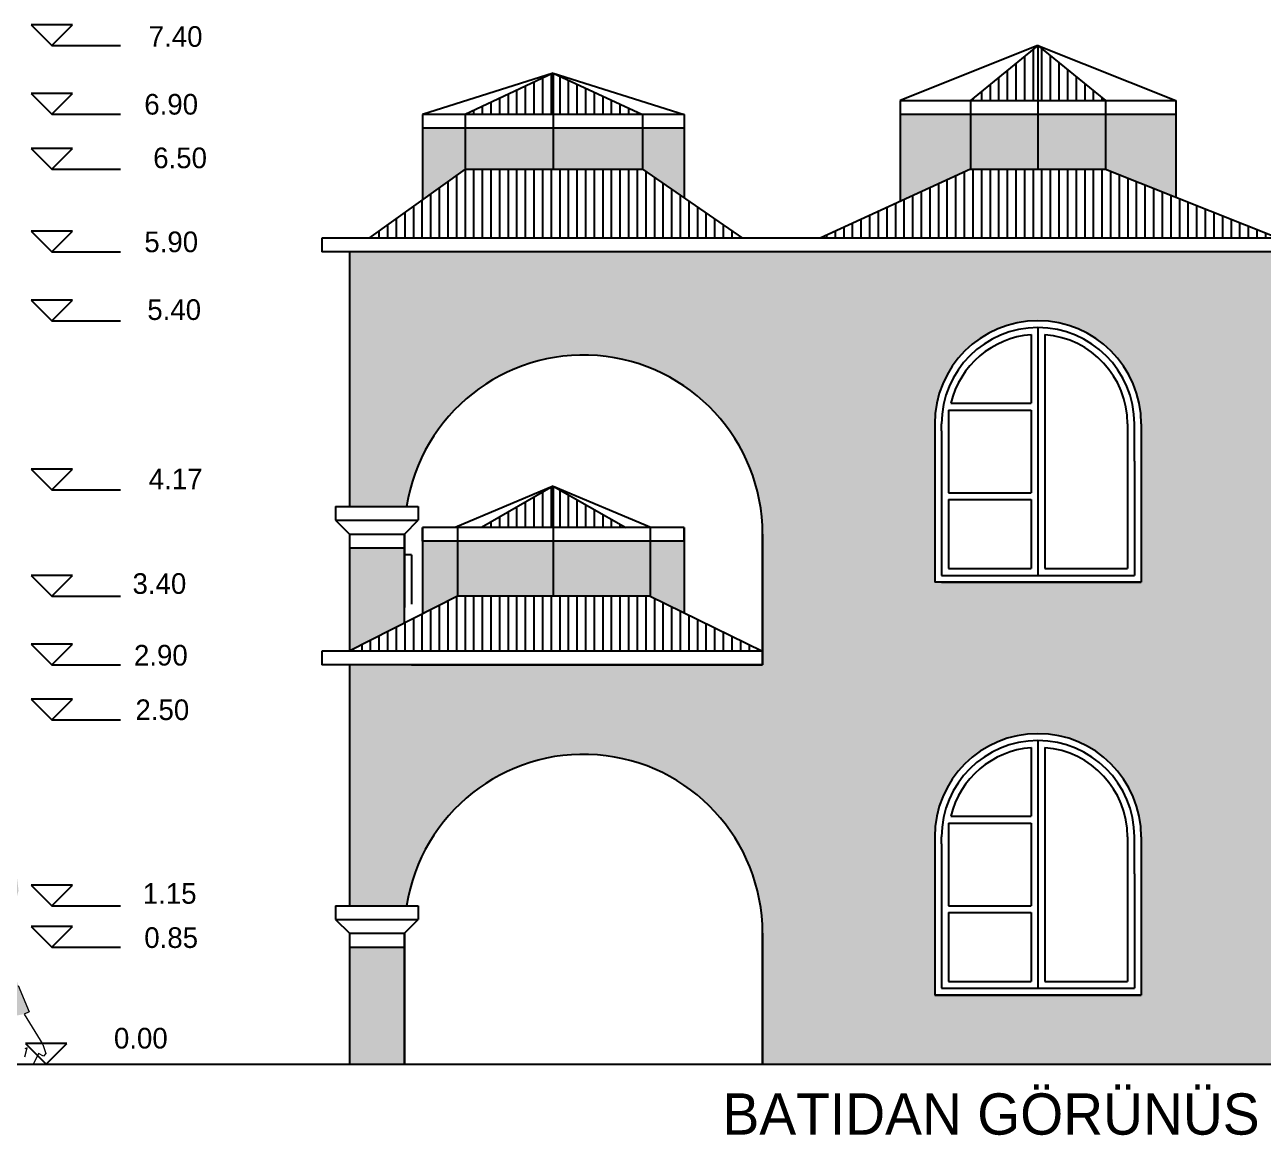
# Model space of a CAD drawing. Extents: x 9483 to 67306, y -5730 to 5191.
# Drawn here: x 24530 to 25429, y -1948 to -1141 of the extents above; entities that cross this region are included whole.
import ezdxf

# ---------------------------------------------------------------- set-up
doc = ezdxf.new("R2010")
doc.units = 0
doc.header["$MEASUREMENT"] = 0
doc.layers.get('0').update_dxf_attribs({"linetype": 'CONTINUOUS'})
for name, color, linetype in [('duvar', 3, 'CONTINUOUS'), ('Elevation_Vehicles', 7, 'CONTINUOUS'), ('kolon', 1, 'CONTINUOUS'), ('Layer1', 4, 'CONTINUOUS'), ('yazı', 6, 'CONTINUOUS'), ('ölçü', 5, 'CONTINUOUS')]:
    doc.layers.add(name, color=color, linetype=linetype)
pattern_1 = [(90, (-1743.7444, -2605.429), (-6.25, 4e-16), [])]

msp = doc.modelspace()

# ---------------------------------------------------------------- hatches: boundary and pattern name
at = {"layer": 'Elevation_Vehicles'}
h = msp.add_hatch(color=256, dxfattribs=at)
h.dxf.hatch_style = 1
h.set_gradient(color1=(204, 102, 0), color2=(250, 125, 0), one_color=1, tint=0.49, name='CYLINDER')
h.paths.add_polyline_path([(24523.02576, -1789.99756), (24522.57668, -1781.3154), (24525.57053, -1770.08845), (24523.32514, -1751.67627), (24518.0859, -1734.61132), (24513.59513, -1727.72546), (24512.24789, -1726.37823), (24513.59513, -1725.33038), (24510.45158, -1720.8396), (24508.80496, -1721.73776), (24499.67372, -1725.18069), (24496.82956, -1726.977), (24489.64432, -1754.22104), (24489.19524, -1765.1486), (24489.04555, -1784.75832), (24486.80016, -1801.07481), (24485.15354, -1805.4159), (24476.77076, -1832.80963), (24466.14259, -1858.70644), (24473.32783, -1861.40091), (24487.09954, -1866.34076), (24488.89586, -1861.25122), (24494.88356, -1859.90398), (24500.1228, -1866.49046), (24512.99636, -1863.19722), (24529.61223, -1859.90398), (24533.35454, -1858.25737), (24525.27115, -1839.24641), (24522.42699, -1828.76793)])
at = {"layer": 'kolon'}
h = msp.add_hatch(dxfattribs=at)
h.set_pattern_fill('LINE', color=256, scale=50, angle=90, style=0)
h.set_pattern_definition(pattern_1)
h.paths.add_polyline_path([(25440.67673, -1296.19088), (25314.86517, -1246.19088), (25216.81292, -1246.19088), (25107.66802, -1296.19088)])
h.paths.add_polyline_path([(25051.31347, -1296.19088), (24978.68559, -1246.19088), (24849.96145, -1246.19088), (24779.85944, -1296.19088)])
h.paths.add_polyline_path([(24978.68559, -1206.31858), (24913.86536, -1176.36704), (24913.86536, -1206.31858)])
h.paths.add_polyline_path([(24849.96145, -1206.31858), (24913.86536, -1206.31858), (24913.86536, -1176.36704)])
h.paths.add_polyline_path([(25265.83904, -1196.19088), (25265.83904, -1156.19088), (25216.81292, -1196.19088)])
h.paths.add_polyline_path([(25265.83904, -1156.19088), (25265.83904, -1196.19088), (25314.86517, -1196.19088)])
h = msp.add_hatch(color=1, dxfattribs=at)
h.dxf.hatch_style = 1
h.set_gradient(color1=(255, 223, 127), color2=(255, 240, 194), one_color=1, tint=0.88, name='CYLINDER')
h.paths.add_polyline_path([(24849.96145, -1216.31858), (24818.86536, -1216.31858), (24818.86536, -1268.37005), (24849.96145, -1246.19088)])
h.paths.add_polyline_path([(25008.86536, -1216.31858), (24978.68559, -1216.31858), (24978.68559, -1246.19088), (25008.86536, -1266.96787)])
h.paths.add_polyline_path([(25216.81292, -1206.19088), (25165.83904, -1206.19088), (25165.83904, -1269.54235), (25216.81292, -1246.19088)])
h.paths.add_polyline_path([(25365.83904, -1206.19088), (25314.86517, -1206.19088), (25314.86517, -1246.19088), (25365.83904, -1266.4489)])
h = msp.add_hatch(color=1, dxfattribs=at)
h.dxf.hatch_style = 1
h.set_gradient(color1=(255, 223, 127), color2=(255, 205, 56), one_color=1, tint=0.61, name='CYLINDER')
h.paths.add_polyline_path([(24913.86536, -1216.31858), (24849.96145, -1216.31858), (24849.96145, -1246.19088), (24913.86536, -1246.19088)])
h.paths.add_polyline_path([(24978.68559, -1216.31858), (24913.86536, -1216.31858), (24913.86536, -1246.19088), (24978.68559, -1246.19088)])
h.paths.add_polyline_path([(25265.83904, -1206.19088), (25216.81292, -1206.19088), (25216.81292, -1246.19088), (25265.83904, -1246.19088)])
h.paths.add_polyline_path([(25314.86517, -1206.19088), (25265.83904, -1206.19088), (25265.83904, -1246.19088), (25314.86517, -1246.19088)])
h = msp.add_hatch(color=1, dxfattribs=at)
h.dxf.hatch_style = 1
h.set_gradient(color1=(255, 191, 0), color2=(255, 209, 71), one_color=1, tint=0.64, name='CYLINDER')
h.paths.add_polyline_path([(25465.83904, -1306.19088), (24765.83904, -1306.19088), (24765.83904, -1491.19088), (24807.38672, -1491.19088, -0.92560594), (25065.83904, -1511.19088), (25065.83904, -1596.19088), (25065.83904, -1606.19088), (24765.83904, -1606.19088), (24765.83904, -1781.19088), (24807.38672, -1781.19088, -0.92560594), (25065.83904, -1801.19088), (25065.83904, -1896.19088), (25465.83904, -1896.19088)])
h.paths.add_polyline_path([(25265.83904, -1356.19088, -0.414213562), (25340.83904, -1431.19088), (25340.83904, -1546.19088), (25195.83904, -1546.19088), (25190.83904, -1546.19088), (25190.83904, -1431.19088, -0.414213562)], flags=16)
h.paths.add_polyline_path([(25265.83904, -1361.19088, -0.414213562), (25335.83904, -1431.19088), (25335.83904, -1458.1167), (25335.83904, -1541.19088), (25195.83904, -1541.19088), (25195.83904, -1436.19088), (25195.83904, -1431.19088, -0.414213562)], flags=0)
h.paths.add_polyline_path([(25260.83904, -1366.38347), (25260.83904, -1416.19088), (25202.59349, -1416.19088, -0.326106375)], flags=0)
h.paths.add_polyline_path([(25200.83904, -1421.19088), (25260.83904, -1421.19088), (25260.83904, -1481.19088), (25200.83904, -1481.19088)], flags=0)
h.paths.add_polyline_path([(25270.83904, -1366.38347, -0.391836695), (25330.83904, -1431.19088), (25330.83904, -1536.19088), (25270.83904, -1536.19088)], flags=0)
h.paths.add_polyline_path([(25200.83904, -1486.19088), (25260.83904, -1486.19088), (25260.83904, -1536.19088), (25200.83904, -1536.19088)], flags=0)
h.paths.add_polyline_path([(25265.83904, -1656.19088, -0.414213562), (25340.83904, -1731.19088), (25340.83904, -1846.19088), (25190.83904, -1846.19088), (25190.83904, -1731.19088, -0.414213562)], flags=16)
h.paths.add_polyline_path([(25265.83904, -1661.19088, -0.414213562), (25335.83904, -1731.19088), (25335.83904, -1758.1167), (25335.83904, -1841.19088), (25195.83904, -1841.19088), (25195.83904, -1736.19088), (25195.83904, -1731.19088, -0.414213562)], flags=0)
h.paths.add_polyline_path([(25260.83904, -1666.38347), (25260.83904, -1716.19088), (25202.59349, -1716.19088, -0.326106375)], flags=0)
h.paths.add_polyline_path([(25330.83904, -1731.19088), (25330.83904, -1836.19088), (25270.83904, -1836.19088), (25270.83904, -1666.38347, -0.391836695)], flags=0)
h.paths.add_polyline_path([(25200.83904, -1721.19088), (25260.83904, -1721.19088), (25260.83904, -1781.19088), (25200.83904, -1781.19088)], flags=0)
h.paths.add_polyline_path([(25200.83904, -1786.19088), (25260.83904, -1786.19088), (25260.83904, -1836.19088), (25200.83904, -1836.19088)], flags=0)
h.paths.add_polyline_path([(24805.83904, -1811.19088), (24765.83904, -1811.19088), (24765.83904, -1896.19088), (24805.83904, -1896.19088)], flags=17)
h.paths.add_polyline_path([(24805.83904, -1521.19088), (24765.83904, -1521.19088), (24765.83904, -1596.04643), (24805.83904, -1575.75753)], flags=17)
h = msp.add_hatch(dxfattribs=at)
h.set_pattern_fill('LINE', color=256, scale=50, angle=90, style=0)
h.set_pattern_definition(pattern_1)
h.paths.add_polyline_path([(24984.15967, -1556.19088), (24844.41511, -1556.19088), (24765.55426, -1596.19088), (25065.83904, -1596.19088)])
h.paths.add_polyline_path([(24913.86536, -1476.31858), (24913.86536, -1506.31858), (24966.58609, -1506.31858)])
h.paths.add_polyline_path([(24913.86536, -1476.31858), (24861.77767, -1506.31858), (24913.86536, -1506.31858)])
h = msp.add_hatch(color=1, dxfattribs=at)
h.dxf.hatch_style = 1
h.set_gradient(color1=(255, 223, 127), color2=(255, 246, 219), one_color=1, tint=0.93, name='CYLINDER')
h.paths.add_polyline_path([(24844.41511, -1516.31858), (24818.86536, -1516.31858), (24818.86536, -1566.64914), (24818.86536, -1569.15029), (24844.41511, -1556.19088)])
h.paths.add_polyline_path([(25008.86536, -1516.31858), (24984.15967, -1516.31858), (24984.15967, -1556.19088), (25008.86536, -1568.28974)])
h = msp.add_hatch(color=1, dxfattribs=at)
h.dxf.hatch_style = 1
h.set_gradient(color1=(255, 223, 127), color2=(255, 205, 56), one_color=1, tint=0.61, name='CYLINDER')
h.paths.add_polyline_path([(24913.86536, -1516.31858), (24844.41511, -1516.31858), (24844.41511, -1556.19088), (24913.86536, -1556.19088)])
h.paths.add_polyline_path([(24984.15967, -1516.31858), (24913.86536, -1516.31858), (24913.86536, -1556.19088), (24984.15967, -1556.19088)])

# ---------------------------------------------------------------- linework, layer by layer
msp.add_line((24810.83904, -1896.19088), (25080.83904, -1896.19088))
at = {"color": 7, "lineweight": 0}
for points in [[(24525.27115, -1839.24641), (24533.35454, -1858.25737), (24529.61223, -1859.90398), (24543.23425, -1881.90879), (24545.47964, -1888.64495), (24543.68333, -1890.44127), (24539.94102, -1888.49526), (24536.49809, -1896.12958), (24520.48098, -1896.27927)], [(24525.27115, -1839.24641), (24533.35454, -1858.25737), (24529.61223, -1859.90398), (24543.23425, -1881.90879), (24545.47964, -1888.64495), (24543.68333, -1890.44127), (24539.94102, -1888.49526), (24536.49809, -1896.12958), (24520.48098, -1896.27927)], [(24530.06131, -1891.04004), (24531.85762, -1884.30387), (24530.06131, -1885.20203)], [(24530.06131, -1891.04004), (24531.85762, -1884.30387), (24530.06131, -1885.20203)]]:
    msp.add_lwpolyline(points, dxfattribs=at)
at = {"layer": 'duvar'}
for p, q in [((25265.83904, -1156.19088), (25265.83904, -1246.19088)), ((24913.86536, -1176.36704), (24913.86536, -1246.19088)), ((25165.83904, -1196.19088), (25165.83904, -1269.54235)), ((25216.81292, -1196.19088), (25216.81292, -1246.19088)), ((25314.86517, -1196.19088), (25314.86517, -1246.19088)), ((25365.83904, -1196.19088), (25365.83904, -1266.4489)), ((24818.86536, -1206.31858), (24818.86536, -1268.37005)), ((24849.96145, -1206.31858), (24849.96145, -1246.19088)), ((24978.68559, -1206.31858), (24978.68559, -1246.19088)), ((25008.86536, -1206.31858), (25008.86536, -1266.96787)), ((25165.83904, -1206.19088), (25365.83904, -1206.19088)), ((25008.86536, -1216.31858), (24818.86536, -1216.31858)), ((24745.83904, -1296.19088), (24745.83904, -1306.19088)), ((25485.83904, -1306.19088), (24745.83904, -1306.19088)), ((24765.83904, -1306.19088), (24765.83904, -1491.19088)), ((24765.83904, -1316.19088), (24765.83904, -1491.19088)), ((24913.86536, -1476.31858), (24913.86536, -1556.19088)), ((24755.83904, -1491.19088), (24755.83904, -1501.19088)), ((24755.83904, -1491.19088), (24815.83904, -1491.19088)), ((24755.83904, -1491.19088), (24755.83904, -1501.19088)), ((24755.83904, -1491.19088), (24815.83904, -1491.19088)), ((24755.83904, -1491.19088), (24815.83904, -1491.19088)), ((24755.83904, -1491.19088), (24755.83904, -1501.19088)), ((24815.83904, -1491.19088), (24815.83904, -1501.19088)), ((24815.83904, -1491.19088), (24815.83904, -1501.19088)), ((24815.83904, -1491.19088), (24815.83904, -1501.19088)), ((24755.83904, -1501.19088), (24765.83904, -1511.19088)), ((24755.83904, -1501.19088), (24815.83904, -1501.19088)), ((24755.83904, -1501.19088), (24765.83904, -1511.19088)), ((24755.83904, -1501.19088), (24815.83904, -1501.19088)), ((24755.83904, -1501.19088), (24815.83904, -1501.19088)), ((24755.83904, -1501.19088), (24765.83904, -1511.19088)), ((24765.83904, -1501.19088), (24765.83904, -1501.60561)), ((24805.83904, -1511.19088), (24815.83904, -1501.19088)), ((24805.83904, -1511.19088), (24815.83904, -1501.19088)), ((24805.83904, -1511.19088), (24815.83904, -1501.19088)), ((24818.86536, -1506.31858), (24818.86536, -1569.15029)), ((24818.86536, -1516.31858), (24818.86536, -1506.31858)), ((24844.41511, -1506.31858), (24844.41511, -1556.19088)), ((24984.15967, -1506.31858), (24984.15967, -1556.19088)), ((25008.86536, -1506.31858), (25008.86536, -1568.28974)), ((25008.86536, -1516.31858), (25008.86536, -1506.31858)), ((24765.83904, -1511.19088), (24765.83904, -1584.8336)), ((24765.83904, -1511.19088), (24805.83904, -1511.19088)), ((24765.83904, -1511.19088), (24765.83904, -1584.8336)), ((24765.83904, -1511.19088), (24765.83904, -1584.8336)), ((24765.83904, -1511.19088), (24765.83904, -1584.8336)), ((24765.83904, -1511.19088), (24805.83904, -1511.19088)), ((24765.83904, -1511.19088), (24765.83904, -1584.8336)), ((24765.83904, -1511.19088), (24765.83904, -1584.8336)), ((24765.83904, -1511.19088), (24765.83904, -1584.8336)), ((24765.83904, -1511.19088), (24805.83904, -1511.19088)), ((24765.83904, -1511.19088), (24765.83904, -1596.04643)), ((24805.83904, -1564.5447), (24805.83904, -1511.19088)), ((24805.83904, -1511.19088), (24805.83904, -1564.5447)), ((24805.83904, -1564.5447), (24805.83904, -1511.19088)), ((24805.83904, -1511.19088), (24805.83904, -1564.5447)), ((24805.83904, -1511.19088), (24805.83904, -1564.5447)), ((24805.83904, -1511.19088), (24805.83904, -1564.5447)), ((24805.83904, -1575.75753), (24805.83904, -1511.19088)), ((25008.86536, -1516.31858), (24818.86536, -1516.31858)), ((24818.86536, -1516.31858), (24818.86536, -1566.64914)), ((25008.86536, -1516.31858), (25008.86536, -1566.87042)), ((25065.83904, -1521.19088), (25065.83904, -1511.19088)), ((25065.83904, -1606.19088), (25065.83904, -1511.19088)), ((25065.83904, -1511.19088), (25065.83904, -1606.19088)), ((25065.83904, -1606.19088), (25065.83904, -1511.19088)), ((25065.83904, -1606.19088), (25065.83904, -1511.19088)), ((25065.83904, -1596.19088), (25065.83904, -1511.19088)), ((24765.83904, -1521.19088), (24805.83904, -1521.19088)), ((24765.83904, -1521.19088), (24805.83904, -1521.19088)), ((24765.83904, -1521.19088), (24805.83904, -1521.19088)), ((24810.83904, -1526.19088), (24805.83904, -1526.19088)), ((24810.83904, -1526.19088), (24810.83904, -1562.00859)), ((24745.83904, -1596.19088), (24745.83904, -1606.19088)), ((25065.83904, -1596.19088), (25065.83904, -1606.19088)), ((25065.83904, -1606.19088), (24745.83904, -1606.19088)), ((24765.83904, -1606.19088), (24765.83904, -1781.19088)), ((25065.83904, -1606.19088), (24765.83904, -1606.19088)), ((24810.83904, -1606.19088), (25065.83904, -1606.19088)), ((24755.83904, -1781.19088), (24755.83904, -1791.19088)), ((24755.83904, -1781.19088), (24815.83904, -1781.19088)), ((24755.83904, -1781.19088), (24815.83904, -1781.19088)), ((24755.83904, -1781.19088), (24755.83904, -1791.19088)), ((24815.83904, -1781.19088), (24815.83904, -1791.19088)), ((24815.83904, -1781.19088), (24815.83904, -1791.19088)), ((24755.83904, -1791.19088), (24765.83904, -1801.19088)), ((24755.83904, -1791.19088), (24815.83904, -1791.19088)), ((24755.83904, -1791.19088), (24815.83904, -1791.19088)), ((24755.83904, -1791.19088), (24765.83904, -1801.19088)), ((24765.83904, -1791.19088), (24765.83904, -1791.60561)), ((24805.83904, -1801.19088), (24815.83904, -1791.19088)), ((24805.83904, -1801.19088), (24815.83904, -1791.19088)), ((24765.83904, -1801.19088), (24765.83904, -1896.19088)), ((24765.83904, -1801.19088), (24805.83904, -1801.19088)), ((24765.83904, -1801.19088), (24765.83904, -1896.19088)), ((24765.83904, -1801.19088), (24765.83904, -1896.19088)), ((24765.83904, -1801.19088), (24765.83904, -1896.19088)), ((24765.83904, -1801.19088), (24805.83904, -1801.19088)), ((24805.83904, -1896.19088), (24805.83904, -1801.19088)), ((24805.83904, -1801.19088), (24805.83904, -1896.19088)), ((24805.83904, -1896.19088), (24805.83904, -1801.19088)), ((24805.83904, -1801.19088), (24805.83904, -1891.33822)), ((25065.83904, -1896.19088), (25065.83904, -1801.19088)), ((25065.83904, -1896.19088), (25065.83904, -1801.19088)), ((25065.83904, -1801.19088), (25065.83904, -1896.19088)), ((25065.83904, -1896.19088), (25065.83904, -1801.19088)), ((24765.83904, -1811.19088), (24805.83904, -1811.19088)), ((24765.83904, -1811.19088), (24805.83904, -1811.19088))]:
    msp.add_line(p, q, dxfattribs=at)
at = {"layer": 'duvar', "color": 3}
for p, q in [((24765.83904, -1511.19088), (24765.83904, -1584.8336)), ((24765.83904, -1511.19088), (24765.83904, -1584.8336)), ((24765.83904, -1511.19088), (24765.83904, -1584.8336)), ((24805.83904, -1564.5447), (24805.83904, -1511.19088)), ((24805.83904, -1511.19088), (24805.83904, -1564.5447)), ((24765.83904, -1801.19088), (24765.83904, -1896.19088)), ((24765.83904, -1801.19088), (24765.83904, -1896.19088)), ((24765.83904, -1801.19088), (24765.83904, -1896.19088)), ((24765.83904, -1801.19088), (24765.83904, -1896.19088)), ((24805.83904, -1801.19088), (24805.83904, -1891.33822)), ((24805.83904, -1896.19088), (24805.83904, -1801.19088)), ((24805.83904, -1801.19088), (24805.83904, -1896.19088)), ((24805.83904, -1896.19088), (24805.83904, -1801.19088))]:
    msp.add_line(p, q, dxfattribs=at)
at = {"layer": 'kolon'}
for p, q in [((25265.83904, -1156.19088), (25165.83904, -1196.19088)), ((25265.83904, -1156.19088), (25186.42221, -1187.95761)), ((25265.83904, -1156.19088), (25216.81292, -1196.19088)), ((25265.83904, -1156.19088), (25314.86517, -1196.19088)), ((25265.83904, -1156.19088), (25365.83904, -1196.19088)), ((24913.86536, -1176.36704), (24818.86536, -1206.31858)), ((24913.86536, -1176.36704), (24849.96145, -1206.31858)), ((24913.86536, -1176.36704), (25008.86536, -1206.31858)), ((24913.86536, -1176.36704), (24978.68559, -1206.31858)), ((25165.83904, -1196.19088), (25365.83904, -1196.19088)), ((25008.86536, -1206.31858), (24818.86536, -1206.31858)), ((24849.96145, -1246.19088), (24779.85944, -1296.19088)), ((24849.96145, -1246.19088), (24978.68559, -1246.19088)), ((24978.68559, -1246.19088), (25051.31347, -1296.19088)), ((25216.81292, -1246.19088), (25107.66802, -1296.19088)), ((25216.81292, -1246.19088), (25314.86517, -1246.19088)), ((25314.86517, -1246.19088), (25440.67673, -1296.19088)), ((25485.83904, -1296.19088), (24745.83904, -1296.19088)), ((24913.86536, -1476.31858), (24842.61536, -1506.31858)), ((24913.86536, -1476.31858), (24861.77767, -1506.31858)), ((24913.86536, -1476.31858), (24985.11536, -1506.31858)), ((24913.86536, -1476.31858), (24966.58609, -1506.31858)), ((25008.86536, -1506.31858), (24818.86536, -1506.31858)), ((24844.41511, -1556.19088), (24765.55426, -1596.19088)), ((24844.41511, -1556.19088), (24810.83904, -1573.22142)), ((24984.15967, -1556.19088), (24844.41511, -1556.19088)), ((24984.15967, -1556.19088), (25065.83904, -1596.19088)), ((25065.83904, -1596.19088), (24745.83904, -1596.19088)), ((25065.83904, -1596.19088), (24765.83904, -1596.19088))]:
    msp.add_line(p, q, dxfattribs=at)
at = {"layer": 'kolon', "color": 3}
for centre in [(24935.83904, -1511.19088), (24935.83904, -1801.19088)]:
    msp.add_arc(centre, 130, 360, 171.1501169, dxfattribs=at)
at = {"layer": 'Layer1'}
for p, q in [((25265.83904, -1356.19088), (25265.83904, -1356.19088)), ((25260.83904, -1366.19088), (25260.83904, -1416.19088)), ((25265.83904, -1361.19088), (25265.83904, -1541.19088)), ((25270.83904, -1366.19088), (25270.83904, -1536.19088)), ((25202.59349, -1416.19088), (25260.83904, -1416.19088)), ((25200.83904, -1421.19088), (25200.83904, -1481.19088)), ((25200.83904, -1421.19088), (25260.83904, -1421.19088)), ((25260.83904, -1421.19088), (25260.83904, -1481.19088)), ((25190.83904, -1431.19088), (25190.83904, -1546.19088)), ((25190.83904, -1431.19088), (25190.83904, -1546.19088)), ((25195.83904, -1436.19088), (25195.83904, -1431.19088)), ((25195.83904, -1436.19088), (25195.83904, -1541.19088)), ((25330.83904, -1431.19088), (25330.83904, -1536.19088)), ((25335.83904, -1458.1167), (25335.83904, -1431.19088)), ((25340.83904, -1431.19088), (25340.83904, -1546.19088)), ((25340.83904, -1431.19088), (25340.83904, -1546.19088)), ((25335.83904, -1458.1167), (25335.83904, -1541.19088)), ((25200.83904, -1481.19088), (25260.83904, -1481.19088)), ((25200.83904, -1486.19088), (25260.83904, -1486.19088)), ((25200.83904, -1486.19088), (25200.83904, -1536.19088)), ((25260.83904, -1486.19088), (25260.83904, -1536.19088)), ((25200.83904, -1536.19088), (25260.83904, -1536.19088)), ((25270.83904, -1536.19088), (25330.83904, -1536.19088)), ((25340.83904, -1546.19088), (25190.83904, -1546.19088)), ((25195.83904, -1541.19088), (25335.83904, -1541.19088)), ((25195.83904, -1546.19088), (25340.83904, -1546.19088)), ((25265.83904, -1656.19088), (25265.83904, -1656.19088)), ((25265.83904, -1661.19088), (25265.83904, -1841.19088)), ((25260.83904, -1666.19088), (25260.83904, -1716.19088)), ((25270.83904, -1666.19088), (25270.83904, -1836.19088)), ((25202.59349, -1716.19088), (25260.83904, -1716.19088)), ((25200.83904, -1721.19088), (25260.83904, -1721.19088)), ((25200.83904, -1721.19088), (25200.83904, -1781.19088)), ((25260.83904, -1721.19088), (25260.83904, -1781.19088)), ((25190.83904, -1731.19088), (25190.83904, -1846.19088)), ((25190.83904, -1731.19088), (25190.83904, -1846.19088)), ((25195.83904, -1736.19088), (25195.83904, -1731.19088)), ((25330.83904, -1731.19088), (25330.83904, -1836.19088)), ((25335.83904, -1758.1167), (25335.83904, -1731.19088)), ((25340.83904, -1731.19088), (25340.83904, -1846.19088)), ((25340.83904, -1731.19088), (25340.83904, -1846.19088)), ((25195.83904, -1736.19088), (25195.83904, -1841.19088)), ((25335.83904, -1758.1167), (25335.83904, -1841.19088)), ((25200.83904, -1781.19088), (25260.83904, -1781.19088)), ((25200.83904, -1786.19088), (25200.83904, -1836.19088)), ((25200.83904, -1786.19088), (25260.83904, -1786.19088)), ((25260.83904, -1786.19088), (25260.83904, -1836.19088)), ((25195.83904, -1841.19088), (25335.83904, -1841.19088)), ((25200.83904, -1836.19088), (25260.83904, -1836.19088)), ((25270.83904, -1836.19088), (25330.83904, -1836.19088)), ((25340.83904, -1846.19088), (25190.83904, -1846.19088)), ((25190.83904, -1846.19088), (25340.83904, -1846.19088)), ((25335.83904, -1846.19088), (25190.83904, -1846.19088)), ((25335.83904, -1846.19088), (25190.83904, -1846.19088)), ((25195.83904, -1846.19088), (25340.83904, -1846.19088))]:
    msp.add_line(p, q, dxfattribs=at)
for centre, radius, start, end in [((25265.83904, -1431.19088), 75, 90, 180), ((25265.83904, -1431.19088), 75, 360, 90), ((25265.83904, -1431.19088), 70, 90, 180), ((25265.83904, -1431.19088), 65, 94.41172579, 166.6576362), ((25265.83904, -1431.19088), 70, 0, 90), ((25265.83904, -1431.19088), 65, 0, 85.58827421), ((25265.83904, -1731.19088), 75, 90, 180), ((25265.83904, -1731.19088), 70, 90, 180), ((25265.83904, -1731.19088), 75, 360, 90), ((25265.83904, -1731.19088), 70, 0, 90), ((25265.83904, -1731.19088), 65, 94.41172579, 166.6576362), ((25265.83904, -1731.19088), 65, 0, 85.58827421)]:
    msp.add_arc(centre, radius, start, end, dxfattribs=at)
at = {"layer": 'yazı'}
msp.add_line((24112.894, -1896.19088), (26311.21148, -1896.19088), dxfattribs=at)
at = {"layer": 'ölçü'}
for p, q in [((24564.70729, -1141.19088), (24534.70729, -1141.19088)), ((24534.70729, -1141.19088), (24549.70729, -1156.19088)), ((24549.70729, -1156.19088), (24564.70729, -1141.19088)), ((24564.70729, -1191.19088), (24534.70729, -1191.19088)), ((24534.70729, -1191.19088), (24549.70729, -1206.19088)), ((24549.70729, -1206.19088), (24564.70729, -1191.19088)), ((24564.70729, -1231.19088), (24534.70729, -1231.19088)), ((24534.70729, -1231.19088), (24549.70729, -1246.19088)), ((24549.70729, -1246.19088), (24564.70729, -1231.19088)), ((24564.70729, -1291.19088), (24534.70729, -1291.19088)), ((24534.70729, -1291.19088), (24549.70729, -1306.19088)), ((24549.70729, -1306.19088), (24564.70729, -1291.19088)), ((24564.70729, -1341.19088), (24534.70729, -1341.19088)), ((24534.70729, -1341.19088), (24549.70729, -1356.19088)), ((24549.70729, -1356.19088), (24564.70729, -1341.19088)), ((24564.70729, -1464.11589), (24534.70729, -1464.11589)), ((24534.70729, -1464.11589), (24549.70729, -1479.11589)), ((24549.70729, -1479.11589), (24564.70729, -1464.11589)), ((24564.70729, -1541.19088), (24534.70729, -1541.19088)), ((24534.70729, -1541.19088), (24549.70729, -1556.19088)), ((24549.70729, -1556.19088), (24564.70729, -1541.19088)), ((24564.70729, -1591.19088), (24534.70729, -1591.19088)), ((24534.70729, -1591.19088), (24549.70729, -1606.19088)), ((24549.70729, -1606.19088), (24564.70729, -1591.19088)), ((24564.70729, -1631.19088), (24534.70729, -1631.19088)), ((24534.70729, -1631.19088), (24549.70729, -1646.19088)), ((24549.70729, -1646.19088), (24564.70729, -1631.19088)), ((24564.70729, -1766.19088), (24534.70729, -1766.19088)), ((24534.70729, -1766.19088), (24549.70729, -1781.19088)), ((24549.70729, -1781.19088), (24564.70729, -1766.19088)), ((24564.70729, -1796.19088), (24534.70729, -1796.19088)), ((24534.70729, -1796.19088), (24549.70729, -1811.19088)), ((24549.70729, -1811.19088), (24564.70729, -1796.19088))]:
    msp.add_line(p, q, dxfattribs=at)
at = {"layer": 'ölçü', "color": 5, "linetype": 'ByBlock'}
for p, q in [((24549.70729, -1156.19088), (24599.70729, -1156.19088)), ((24549.70729, -1206.19088), (24599.70729, -1206.19088)), ((24549.70729, -1246.19088), (24599.70729, -1246.19088)), ((24549.70729, -1306.19088), (24599.70729, -1306.19088)), ((24549.70729, -1356.19088), (24599.70729, -1356.19088)), ((24549.70729, -1479.11589), (24599.70729, -1479.11589)), ((24549.70729, -1556.19088), (24599.70729, -1556.19088)), ((24549.70729, -1606.19088), (24599.70729, -1606.19088)), ((24549.70729, -1646.19088), (24599.70729, -1646.19088)), ((24549.70729, -1781.19088), (24599.70729, -1781.19088)), ((24549.70729, -1811.19088), (24599.70729, -1811.19088)), ((24549.70729, -1896.19088), (24599.70729, -1896.19088))]:
    msp.add_line(p, q, dxfattribs=at)
at = {"layer": 'ölçü', "color": 3}
for p, q in [((24765.83904, -1356.19088), (24765.83904, -1491.19088)), ((24765.83904, -1511.19088), (24765.83904, -1584.8336)), ((24805.83904, -1511.19088), (24805.83904, -1564.5447)), ((24765.83904, -1646.19088), (24765.83904, -1781.19088)), ((24765.83904, -1801.19088), (24765.83904, -1896.19088)), ((24805.83904, -1801.19088), (24805.83904, -1896.19088))]:
    msp.add_line(p, q, dxfattribs=at)
at = {"layer": 'ölçü', "color": 5}
for p, q in [((24560.55147, -1881.19088), (24530.55147, -1881.19088)), ((24530.55147, -1881.19088), (24545.55147, -1896.19088)), ((24545.55147, -1896.19088), (24560.55147, -1881.19088))]:
    msp.add_line(p, q, dxfattribs=at)

# ---------------------------------------------------------------- texts
at = {"layer": 'yazı'}
msp.add_text('BATIDAN GÖRÜNÜS', height=30, dxfattribs=at).set_placement((25036.73138, -1947.49518))
at = {"layer": 'ölçü'}
for s, p in [('7.40', (24620.1077, -1157.2171)), ('6.90', (24616.88731, -1206.45138)), ('6.50', (24623.35929, -1245.3931)), ('5.90', (24616.91851, -1306.40081)), ('5.40', (24619.06543, -1355.63512)), ('4.17', (24620.14951, -1478.63772)), ('3.40', (24608.34131, -1554.62982)), ('2.90', (24609.38547, -1606.70356)), ('2.50', (24610.45893, -1646.30507)), ('1.15', (24615.79515, -1779.74687)), ('0.85', (24616.86861, -1811.85619))]:
    msp.add_text(s, height=15, dxfattribs=at).set_placement(p)
at = {"layer": 'ölçü', "color": 5}
msp.add_text('0.00', height=15, dxfattribs=at).set_placement((24594.8444, -1884.92277))

doc.saveas('drawing.dxf')
